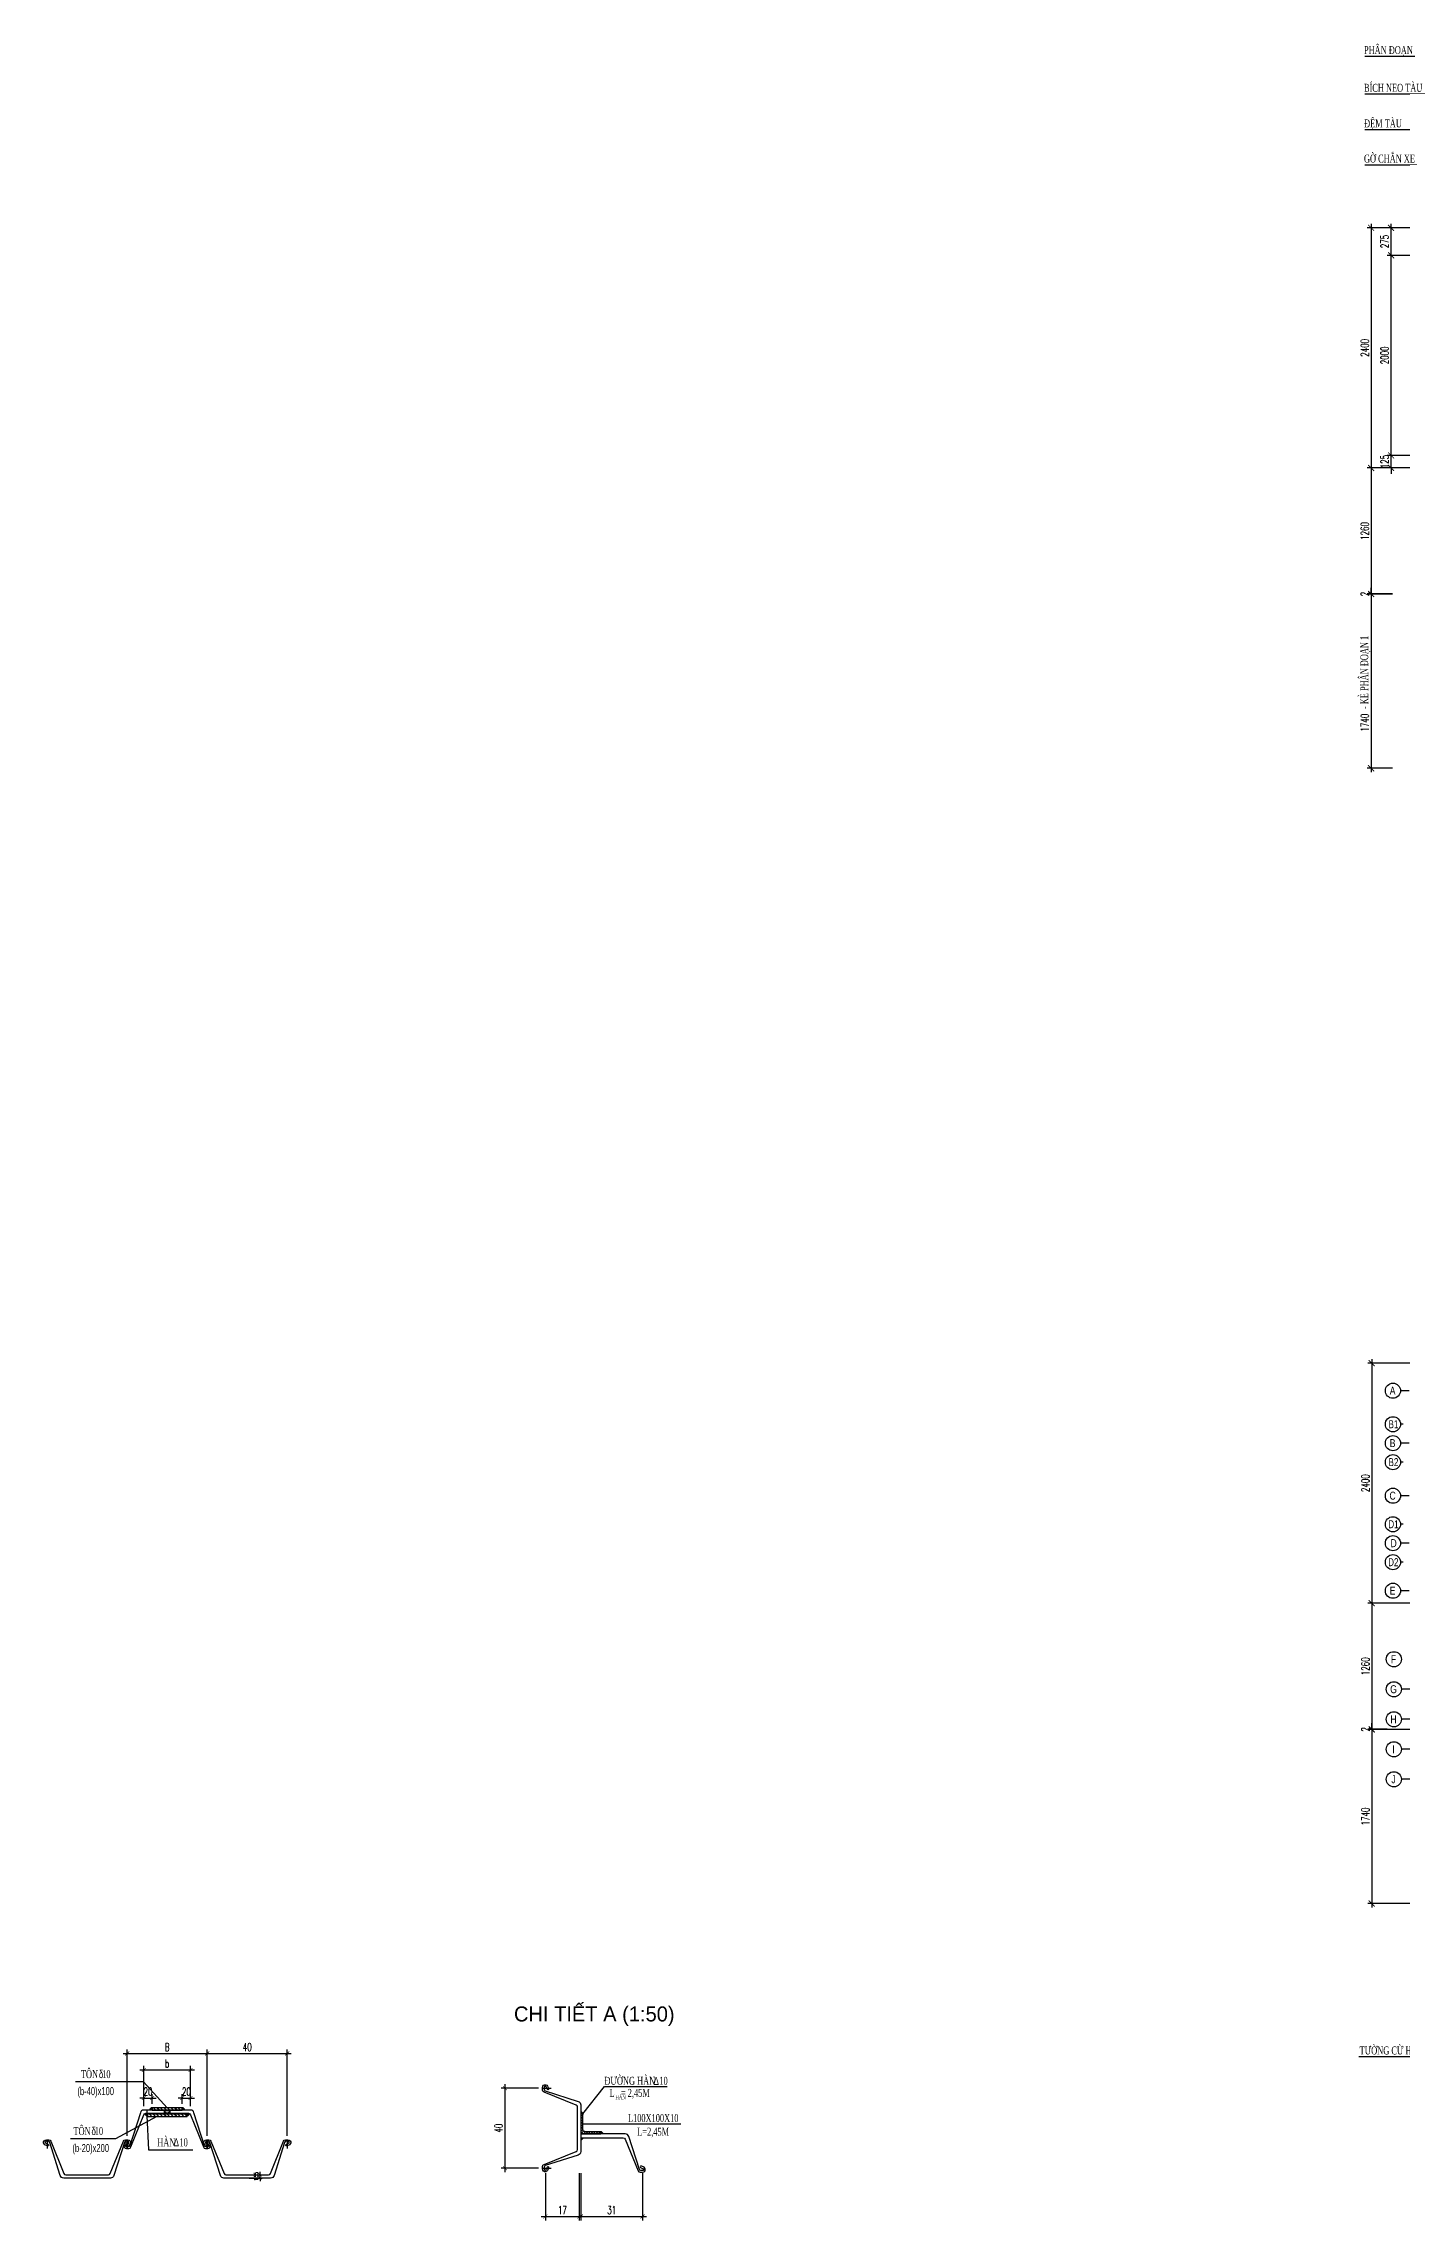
# Model space of a CAD drawing. Extents: x -64479 to 90650, y -38385 to 38270.
# Drawn here: x -64479 to -50910, y 5057 to 26820 of the extents above; entities that cross this region are included whole.
import ezdxf
from ezdxf.enums import TextEntityAlignment as Align

# ---------------------------------------------------------------- set-up
doc = ezdxf.new("R2010")
doc.units = 0
doc.header["$MEASUREMENT"] = 0
doc.linetypes.add('CENTER2', pattern=[1.125, 0.75, -0.125, 0.125, -0.125])
doc.layers.get('0').update_dxf_attribs({"linetype": 'CONTINUOUS'})
for name, color, linetype in [('CENTER', 9, 'CENTER2'), ('Cu', 230, 'CONTINUOUS'), ('DIMENSION', 4, 'CONTINUOUS'), ('Han', 7, 'CONTINUOUS'), ('HATCH', 7, 'CONTINUOUS'), ('Kich thuoc', 4, 'CONTINUOUS'), ('TEXT', 3, 'CONTINUOUS'), ('Thep dai', 6, 'CONTINUOUS')]:
    doc.layers.add(name, color=color, linetype=linetype)
doc.styles.add('CMB-1', font='VHBLACK_0.TTF', dxfattribs={"width": 0.8})
doc.styles.add('DIM', font='romans.shx', dxfattribs={"width": 0.65})
doc.styles.add('Kichthuoc', font='romans.shx', dxfattribs={"width": 0.6})
doc.styles.get("Standard").update_dxf_attribs({"font": 'vn_vni.shx', "width": 0.9})
doc.styles.add('SYMBOL', font='greeks.shx', dxfattribs={"width": 0.8})
doc.styles.add('THUONG', font='vntimeh.shx')
doc.dimstyles.new('40.Ph', dxfattribs={"dimscale": 400, "dimtxt": 0.2, "dimasz": 0.1, "dimexe": 0.1, "dimexo": 0.1, "dimgap": 0.06, "dimtad": 1, "dimdec": 0, "dimlfac": 0.05, "dimzin": 0, "dimdsep": 46, "dimtxsty": 'DIM', "dimblk": 'ARCHTICK', "dimcen": 0.15, "dimdle": 0.1, "dimclrd": 256, "dimclre": 7, "dimclrt": 6, "dimadec": 0, "dimazin": 0, "dimtfac": 1, "dimtdec": 0, "dimtix": 1, "dimtmove": 0, "dimatfit": 3, "dimfxl": 1, "dimtolj": 1, "dimtzin": 0, "dimarcsym": 0})
doc.dimstyles.new('400.Ph', dxfattribs={"dimscale": 400, "dimtxt": 0.2, "dimasz": 0.15, "dimexe": 0.1, "dimexo": 0.1, "dimgap": 0.06, "dimtad": 1, "dimdec": 0, "dimzin": 0, "dimdsep": 46, "dimtxsty": 'DIM', "dimblk": 'ARCHTICK', "dimcen": 0.15, "dimdle": 0.1, "dimclrd": 256, "dimclre": 7, "dimclrt": 6, "dimadec": 0, "dimazin": 0, "dimtfac": 1, "dimtdec": 0, "dimtix": 1, "dimtmove": 0, "dimatfit": 3, "dimldrblk": 'ARCHTICK', "dimfxl": 1, "dimtolj": 1, "dimtzin": 0, "dimarcsym": 0})
doc.dimstyles.new('Dim 20', dxfattribs={"dimscale": 200, "dimtxt": 0.2, "dimasz": 0.15, "dimexe": 0.1, "dimexo": 0.1, "dimgap": 0.1, "dimtad": 1, "dimdec": 0, "dimlfac": 0.1, "dimzin": 0, "dimdsep": 46, "dimtxsty": 'Kichthuoc', "dimblk": 'ARCHTICK', "dimcen": 0.1, "dimdle": 0.1, "dimclrd": 8, "dimclre": 8, "dimclrt": 4, "dimadec": 0, "dimazin": 0, "dimtfac": 1, "dimtdec": 0, "dimtix": 1, "dimtmove": 2, "dimatfit": 3, "dimfxl": 1, "dimtolj": 1, "dimtzin": 0, "dimarcsym": 0})
doc.dimstyles.new('Le 200', dxfattribs={"dimscale": 200, "dimtxt": 0.2, "dimasz": 0.15, "dimexe": 0.1, "dimexo": 0.2, "dimgap": 0.1, "dimtad": 1, "dimdec": 0, "dimzin": 0, "dimdsep": 46, "dimtxsty": 'Kichthuoc', "dimblk": 'ARCHTICK', "dimcen": 0, "dimdle": 0.1, "dimclrd": 2, "dimclre": 2, "dimclrt": 256, "dimadec": 0, "dimazin": 0, "dimtfac": 1, "dimtdec": 0, "dimtix": 1, "dimtmove": 2, "dimatfit": 3, "dimfxl": 1, "dimtolj": 1, "dimtzin": 0, "dimarcsym": 0})

# ---------------------------------------------------------------- blocks, each defined once
blk = doc.blocks.new('_ArchTick')
at = {"color": 0, "linetype": 'ByBlock', "const_width": 0.15}
blk.add_lwpolyline([(-0.5, -0.5), (0.5, 0.5)], dxfattribs=at)
blk = doc.blocks.new('*D14')
at = {"layer": 'DIMENSION', "color": 7, "lineweight": -2}
for p, q in [((-50609, 13628), (-51247, 13628)), ((-50609, 11228), (-51247, 11228))]:
    blk.add_line(p, q, dxfattribs=at)
at = {"layer": 'DIMENSION', "lineweight": -2}
blk.add_line((-51207, 13668), (-51207, 11188), dxfattribs=at)
at = {"layer": 'DIMENSION', "lineweight": -2, "xscale": 60, "yscale": 60, "zscale": 60}
for p, rotation in [((-51207, 13628), 90), ((-51207, 11228), 270)]:
    blk.add_blockref('_ArchTick', p, dxfattribs=dict(at, rotation=rotation))
at = {"layer": 'DIMENSION', "color": 6, "insert": (-51271, 12428), "char_height": 80, "attachment_point": 5, "rotation": 90, "style": 'DIM'}
blk.add_mtext('\\A1;2400', dxfattribs=at)
blk = doc.blocks.new('*D15')
at = {"layer": 'DIMENSION', "color": 7, "lineweight": -2}
for p, q in [((-50609, 11228), (-51247, 11228)), ((-51054, 9968), (-51247, 9968))]:
    blk.add_line(p, q, dxfattribs=at)
at = {"layer": 'DIMENSION', "lineweight": -2}
blk.add_line((-51207, 11268), (-51207, 9928), dxfattribs=at)
at = {"layer": 'DIMENSION', "lineweight": -2, "xscale": 60, "yscale": 60, "zscale": 60}
for p, rotation in [((-51207, 11228), 90), ((-51207, 9968), 270)]:
    blk.add_blockref('_ArchTick', p, dxfattribs=dict(at, rotation=rotation))
at = {"layer": 'DIMENSION', "color": 6, "insert": (-51271, 10598), "char_height": 80, "attachment_point": 5, "rotation": 90, "style": 'DIM'}
blk.add_mtext('\\A1;1260', dxfattribs=at)
blk = doc.blocks.new('*D16')
at = {"layer": 'DIMENSION', "lineweight": -2}
for p, q in [((-51207, 9968), (-51207, 10028)), ((-51207, 9968), (-51207, 9966)), ((-51207, 9966), (-51207, 9906))]:
    blk.add_line(p, q, dxfattribs=at)
at = {"layer": 'DIMENSION', "color": 7, "lineweight": -2}
for p, q in [((-51054, 9968), (-51247, 9968)), ((-50609, 9966), (-51247, 9966))]:
    blk.add_line(p, q, dxfattribs=at)
at = {"layer": 'DIMENSION', "lineweight": -2, "xscale": 60, "yscale": 60, "zscale": 60}
for p, rotation in [((-51207, 9968), 270), ((-51207, 9966), 90)]:
    blk.add_blockref('_ArchTick', p, dxfattribs=dict(at, rotation=rotation))
at = {"layer": 'DIMENSION', "color": 6, "insert": (-51271, 9967), "char_height": 80, "attachment_point": 5, "rotation": 90, "style": 'DIM'}
blk.add_mtext('\\A1;2', dxfattribs=at)
blk = doc.blocks.new('*D17')
at = {"layer": 'DIMENSION', "color": 7, "lineweight": -2}
for p, q in [((-50609, 9966), (-51247, 9966)), ((-50609, 8226), (-51247, 8226))]:
    blk.add_line(p, q, dxfattribs=at)
at = {"layer": 'DIMENSION', "lineweight": -2}
blk.add_line((-51207, 10006), (-51207, 8186), dxfattribs=at)
at = {"layer": 'DIMENSION', "lineweight": -2, "xscale": 60, "yscale": 60, "zscale": 60}
for p, rotation in [((-51207, 9966), 90), ((-51207, 8226), 270)]:
    blk.add_blockref('_ArchTick', p, dxfattribs=dict(at, rotation=rotation))
at = {"layer": 'DIMENSION', "color": 6, "insert": (-51271, 9096), "char_height": 80, "attachment_point": 5, "rotation": 90, "style": 'DIM'}
blk.add_mtext('\\A1;1740', dxfattribs=at)
blk = doc.blocks.new('*D43')
at = {"layer": 'DIMENSION', "lineweight": -2}
blk.add_line((-51213, 21356), (-51213, 19536), dxfattribs=at)
at = {"layer": 'DIMENSION', "color": 7, "lineweight": -2}
for p, q in [((-51000, 21316), (-51253, 21316)), ((-51000, 19576), (-51253, 19576))]:
    blk.add_line(p, q, dxfattribs=at)
at = {"layer": 'DIMENSION', "lineweight": -2, "xscale": 60, "yscale": 60, "zscale": 60}
for p, rotation in [((-51213, 21316), 90), ((-51213, 19576), 270)]:
    blk.add_blockref('_ArchTick', p, dxfattribs=dict(at, rotation=rotation))
at = {"layer": 'DIMENSION', "color": 6, "insert": (-51277, 20031), "char_height": 80, "attachment_point": 5, "rotation": 90, "style": 'DIM'}
blk.add_mtext('\\A1;1740', dxfattribs=at)
blk = doc.blocks.new('*D42')
at = {"layer": 'DIMENSION', "lineweight": -2}
for p, q in [((-51213, 21318), (-51213, 21378)), ((-51213, 21318), (-51213, 21316)), ((-51213, 21316), (-51213, 21256))]:
    blk.add_line(p, q, dxfattribs=at)
at = {"layer": 'DIMENSION', "color": 7, "lineweight": -2}
for p, q in [((-51000, 21318), (-51253, 21318)), ((-51000, 21316), (-51253, 21316))]:
    blk.add_line(p, q, dxfattribs=at)
at = {"layer": 'DIMENSION', "lineweight": -2, "xscale": 60, "yscale": 60, "zscale": 60}
for p, rotation in [((-51213, 21318), 270), ((-51213, 21316), 90)]:
    blk.add_blockref('_ArchTick', p, dxfattribs=dict(at, rotation=rotation))
at = {"layer": 'DIMENSION', "color": 6, "insert": (-51277, 21317), "char_height": 80, "attachment_point": 5, "rotation": 90, "style": 'DIM'}
blk.add_mtext('\\A1;2', dxfattribs=at)
blk = doc.blocks.new('*D41')
at = {"layer": 'DIMENSION', "color": 7, "lineweight": -2}
for p, q in [((-51000, 22578), (-51253, 22578)), ((-51000, 21318), (-51253, 21318))]:
    blk.add_line(p, q, dxfattribs=at)
at = {"layer": 'DIMENSION', "lineweight": -2}
blk.add_line((-51213, 22618), (-51213, 21278), dxfattribs=at)
at = {"layer": 'DIMENSION', "lineweight": -2, "xscale": 60, "yscale": 60, "zscale": 60}
for p, rotation in [((-51213, 22578), 90), ((-51213, 21318), 270)]:
    blk.add_blockref('_ArchTick', p, dxfattribs=dict(at, rotation=rotation))
at = {"layer": 'DIMENSION', "color": 6, "insert": (-51277, 21948), "char_height": 80, "attachment_point": 5, "rotation": 90, "style": 'DIM'}
blk.add_mtext('\\A1;1260', dxfattribs=at)
blk = doc.blocks.new('*D40')
at = {"layer": 'DIMENSION', "color": 7, "lineweight": -2}
for p, q in [((-50609, 24978), (-51253, 24978)), ((-50609, 22578), (-51253, 22578))]:
    blk.add_line(p, q, dxfattribs=at)
at = {"layer": 'DIMENSION', "lineweight": -2}
blk.add_line((-51213, 25018), (-51213, 22538), dxfattribs=at)
at = {"layer": 'DIMENSION', "lineweight": -2, "xscale": 60, "yscale": 60, "zscale": 60}
for p, rotation in [((-51213, 24978), 90), ((-51213, 22578), 270)]:
    blk.add_blockref('_ArchTick', p, dxfattribs=dict(at, rotation=rotation))
at = {"layer": 'DIMENSION', "color": 6, "insert": (-51277, 23778), "char_height": 80, "attachment_point": 5, "rotation": 90, "style": 'DIM'}
blk.add_mtext('\\A1;2400', dxfattribs=at)
blk = doc.blocks.new('*D222')
at = {"layer": 'DIMENSION', "color": 7, "lineweight": -2}
for p, q in [((-50419, 22703), (-51054, 22703)), ((-50609, 22578), (-51054, 22578))]:
    blk.add_line(p, q, dxfattribs=at)
at = {"layer": 'DIMENSION', "lineweight": -2}
for p, q in [((-51014, 22703), (-51014, 22763)), ((-51014, 22578), (-51014, 22703)), ((-51014, 22578), (-51014, 22518))]:
    blk.add_line(p, q, dxfattribs=at)
at = {"layer": 'DIMENSION', "lineweight": -2, "xscale": 60, "yscale": 60, "zscale": 60}
for p, rotation in [((-51014, 22703), 270), ((-51014, 22578), 90)]:
    blk.add_blockref('_ArchTick', p, dxfattribs=dict(at, rotation=rotation))
at = {"layer": 'DIMENSION', "color": 6, "insert": (-51078, 22641), "char_height": 80, "attachment_point": 5, "rotation": 90, "style": 'DIM'}
blk.add_mtext('\\A1;125', dxfattribs=at)
blk = doc.blocks.new('*D223')
at = {"layer": 'DIMENSION', "color": 7, "lineweight": -2}
for p, q in [((-50609, 24703), (-51054, 24703)), ((-50609, 22703), (-51054, 22703))]:
    blk.add_line(p, q, dxfattribs=at)
at = {"layer": 'DIMENSION', "lineweight": -2}
blk.add_line((-51014, 22663), (-51014, 24743), dxfattribs=at)
at = {"layer": 'DIMENSION', "lineweight": -2, "xscale": 60, "yscale": 60, "zscale": 60}
for p, rotation in [((-51014, 24703), 90), ((-51014, 22703), 270)]:
    blk.add_blockref('_ArchTick', p, dxfattribs=dict(at, rotation=rotation))
at = {"layer": 'DIMENSION', "color": 6, "insert": (-51078, 23703), "char_height": 80, "attachment_point": 5, "rotation": 90, "style": 'DIM'}
blk.add_mtext('\\A1;2000', dxfattribs=at)
blk = doc.blocks.new('*D224')
at = {"layer": 'DIMENSION', "color": 7, "lineweight": -2}
for p, q in [((-50609, 24978), (-51054, 24978)), ((-50609, 24703), (-51054, 24703))]:
    blk.add_line(p, q, dxfattribs=at)
at = {"layer": 'DIMENSION', "lineweight": -2}
blk.add_line((-51014, 24663), (-51014, 25018), dxfattribs=at)
at = {"layer": 'DIMENSION', "lineweight": -2, "xscale": 60, "yscale": 60, "zscale": 60}
for p, rotation in [((-51014, 24978), 90), ((-51014, 24703), 270)]:
    blk.add_blockref('_ArchTick', p, dxfattribs=dict(at, rotation=rotation))
at = {"layer": 'DIMENSION', "color": 6, "insert": (-51078, 24841), "char_height": 80, "attachment_point": 5, "rotation": 90, "style": 'DIM'}
blk.add_mtext('\\A1;275', dxfattribs=at)
blk = doc.blocks.new('Cu thep kieu IVL')
at = {"layer": 'CENTER'}
for p, q in [((-20, 19.2), (-20, 14.8)), ((20, 19.2), (20, 14.8))]:
    blk.add_line(p, q, dxfattribs=at)
at = {"layer": 'Cu', "color": 1}
blk.add_lwpolyline([(-11.6, 2.3, 0.331206), (-10.7, 1.6), (10.7, 1.6, 0.331206), (11.6, 2.3), (18.1, 18.4, -0.331206), (19.1, 19.2), (20.3, 19.2, -0.223582), (21.5, 18.6, -0.452935), (21.1, 16.7), (20, 16.2, -0.518485), (19.2, 16.4, -0.300037), (19.7, 16.9), (20.7, 17.4, 0.427626), (20.8, 18.1, 0.215462), (20.3, 18.4), (19.5, 18.4, 0.331206), (18.7, 17.8), (13.4, 1.3, -0.331206), (11.7, 0), (-11.7, 0, -0.331206), (-13.4, 1.3), (-18.7, 17.8, 0.331206), (-19.5, 18.4), (-20.3, 18.4, 0.215462), (-20.8, 18.1, 0.427626), (-20.7, 17.4), (-19.7, 16.9, -0.300037), (-19.2, 16.4, -0.518485), (-20, 16.2), (-21.1, 16.7, -0.452935), (-21.5, 18.6, -0.223582), (-20.3, 19.2), (-19.1, 19.2, -0.331206), (-18.1, 18.4)], format="xyb", close=True, dxfattribs=at)
blk = doc.blocks.new('*D445')
at = {"layer": 'DIMENSION', "color": 7, "lineweight": -2}
for p, q in [((-59533, 6380), (-59908, 6380)), ((-59533, 5580), (-59908, 5580))]:
    blk.add_line(p, q, dxfattribs=at)
at = {"layer": 'DIMENSION', "lineweight": -2}
blk.add_line((-59868, 5540), (-59868, 6420), dxfattribs=at)
at = {"layer": 'DIMENSION', "lineweight": -2, "xscale": 40, "yscale": 40, "zscale": 40}
for p, rotation in [((-59868, 6380), 90), ((-59868, 5580), 270)]:
    blk.add_blockref('_ArchTick', p, dxfattribs=dict(at, rotation=rotation))
at = {"layer": 'DIMENSION', "color": 6, "insert": (-59932, 5980), "char_height": 80, "attachment_point": 5, "rotation": 90, "style": 'DIM'}
blk.add_mtext('\\A1;40', dxfattribs=at)
blk = doc.blocks.new('*D446')
at = {"layer": 'DIMENSION', "color": 7, "lineweight": -2}
for p, q in [((-59465, 5531), (-59465, 5057)), ((-59126, 5531), (-59126, 5057))]:
    blk.add_line(p, q, dxfattribs=at)
at = {"layer": 'DIMENSION', "lineweight": -2}
blk.add_line((-59505, 5097), (-59086, 5097), dxfattribs=at)
at = {"layer": 'DIMENSION', "lineweight": -2, "xscale": 40, "yscale": 40, "zscale": 40, "rotation": 180}
blk.add_blockref('_ArchTick', (-59465, 5097), dxfattribs=at)
at = {"layer": 'DIMENSION', "lineweight": -2, "xscale": 40, "yscale": 40, "zscale": 40}
blk.add_blockref('_ArchTick', (-59126, 5097), dxfattribs=at)
at = {"layer": 'DIMENSION', "color": 6, "insert": (-59295, 5161), "char_height": 80, "attachment_point": 5, "style": 'DIM'}
blk.add_mtext('\\A1;17', dxfattribs=at)
blk = doc.blocks.new('*D444')
at = {"layer": 'DIMENSION', "color": 7, "lineweight": -2}
for p, q in [((-59110, 5531), (-59110, 5057)), ((-58494, 5531), (-58494, 5057))]:
    blk.add_line(p, q, dxfattribs=at)
at = {"layer": 'DIMENSION', "lineweight": -2}
blk.add_line((-59150, 5097), (-58454, 5097), dxfattribs=at)
at = {"layer": 'DIMENSION', "lineweight": -2, "xscale": 40, "yscale": 40, "zscale": 40, "rotation": 180}
blk.add_blockref('_ArchTick', (-59110, 5097), dxfattribs=at)
at = {"layer": 'DIMENSION', "lineweight": -2, "xscale": 40, "yscale": 40, "zscale": 40}
blk.add_blockref('_ArchTick', (-58494, 5097), dxfattribs=at)
at = {"layer": 'DIMENSION', "color": 6, "insert": (-58802, 5161), "char_height": 80, "attachment_point": 5, "style": 'DIM'}
blk.add_mtext('\\A1;31', dxfattribs=at)
blk = doc.blocks.new('*D447')
at = {"layer": 'DIMENSION', "color": 7, "lineweight": -2}
for p, q in [((-63644, 5904), (-63644, 6767)), ((-62844, 5904), (-62844, 6767))]:
    blk.add_line(p, q, dxfattribs=at)
at = {"layer": 'DIMENSION', "lineweight": -2}
blk.add_line((-63684, 6727), (-62804, 6727), dxfattribs=at)
at = {"layer": 'DIMENSION', "lineweight": -2, "xscale": 40, "yscale": 40, "zscale": 40, "rotation": 180}
blk.add_blockref('_ArchTick', (-63644, 6727), dxfattribs=at)
at = {"layer": 'DIMENSION', "lineweight": -2, "xscale": 40, "yscale": 40, "zscale": 40}
blk.add_blockref('_ArchTick', (-62844, 6727), dxfattribs=at)
at = {"layer": 'DIMENSION', "color": 6, "insert": (-63244, 6791), "char_height": 80, "attachment_point": 5, "style": 'DIM'}
blk.add_mtext('\\A1;B', dxfattribs=at)
blk = doc.blocks.new('*D448')
at = {"layer": 'DIMENSION', "color": 7, "lineweight": -2}
for p, q in [((-62844, 5904), (-62844, 6767)), ((-62044, 5904), (-62044, 6767))]:
    blk.add_line(p, q, dxfattribs=at)
at = {"layer": 'DIMENSION', "lineweight": -2}
blk.add_line((-62884, 6727), (-62004, 6727), dxfattribs=at)
at = {"layer": 'DIMENSION', "lineweight": -2, "xscale": 40, "yscale": 40, "zscale": 40, "rotation": 180}
blk.add_blockref('_ArchTick', (-62844, 6727), dxfattribs=at)
at = {"layer": 'DIMENSION', "lineweight": -2, "xscale": 40, "yscale": 40, "zscale": 40}
blk.add_blockref('_ArchTick', (-62044, 6727), dxfattribs=at)
at = {"layer": 'DIMENSION', "color": 6, "insert": (-62444, 6791), "char_height": 80, "attachment_point": 5, "style": 'DIM'}
blk.add_mtext('\\A1;40', dxfattribs=at)
blk = doc.blocks.new('*D449')
at = {"layer": 'DIMENSION', "lineweight": -2}
blk.add_line((-63517, 6562), (-62971, 6562), dxfattribs=at)
at = {"layer": 'DIMENSION', "color": 7, "lineweight": -2}
for p, q in [((-63477, 6201), (-63477, 6602)), ((-63011, 6201), (-63011, 6602))]:
    blk.add_line(p, q, dxfattribs=at)
at = {"layer": 'DIMENSION', "lineweight": -2, "xscale": 40, "yscale": 40, "zscale": 40, "rotation": 180}
blk.add_blockref('_ArchTick', (-63477, 6562), dxfattribs=at)
at = {"layer": 'DIMENSION', "lineweight": -2, "xscale": 40, "yscale": 40, "zscale": 40}
blk.add_blockref('_ArchTick', (-63011, 6562), dxfattribs=at)
at = {"layer": 'DIMENSION', "color": 6, "insert": (-63244, 6626), "char_height": 80, "attachment_point": 5, "style": 'DIM'}
blk.add_mtext('\\A1;b', dxfattribs=at)
blk = doc.blocks.new('*D450')
at = {"layer": 'Kich thuoc', "color": 8, "lineweight": -2}
for p, q in [((-62424, 5512), (-62295, 5512)), ((-62424, 5481), (-62295, 5481)), ((-62315, 5512), (-62315, 5542)), ((-62315, 5481), (-62315, 5512)), ((-62315, 5481), (-62315, 5451))]:
    blk.add_line(p, q, dxfattribs=at)
at = {"layer": 'Kich thuoc', "color": 8, "lineweight": -2, "xscale": 30, "yscale": 30, "zscale": 30}
for p, rotation in [((-62315, 5512), 270), ((-62315, 5481), 90)]:
    blk.add_blockref('_ArchTick', p, dxfattribs=dict(at, rotation=rotation))
at = {"layer": 'Kich thuoc', "color": 4, "insert": (-62355, 5497), "char_height": 40, "attachment_point": 5, "rotation": 90, "style": 'Kichthuoc'}
blk.add_mtext('\\A1;1.55', dxfattribs=at)
blk = doc.blocks.new('*D451')
at = {"layer": 'DIMENSION', "color": 7, "lineweight": -2}
for p, q in [((-63477, 6201), (-63477, 6321)), ((-63394, 6225), (-63394, 6321))]:
    blk.add_line(p, q, dxfattribs=at)
at = {"layer": 'DIMENSION', "lineweight": -2}
for p, q in [((-63477, 6281), (-63517, 6281)), ((-63477, 6281), (-63394, 6281)), ((-63394, 6281), (-63354, 6281))]:
    blk.add_line(p, q, dxfattribs=at)
at = {"layer": 'DIMENSION', "lineweight": -2, "xscale": 40, "yscale": 40, "zscale": 40}
blk.add_blockref('_ArchTick', (-63477, 6281), dxfattribs=at)
at = {"layer": 'DIMENSION', "lineweight": -2, "xscale": 40, "yscale": 40, "zscale": 40, "rotation": 180}
blk.add_blockref('_ArchTick', (-63394, 6281), dxfattribs=at)
at = {"layer": 'DIMENSION', "color": 6, "insert": (-63435, 6345), "char_height": 80, "attachment_point": 5, "style": 'DIM'}
blk.add_mtext('\\A1;20', dxfattribs=at)
blk = doc.blocks.new('*D452')
at = {"layer": 'DIMENSION', "color": 7, "lineweight": -2}
for p, q in [((-63094, 6225), (-63094, 6321)), ((-63011, 6201), (-63011, 6321))]:
    blk.add_line(p, q, dxfattribs=at)
at = {"layer": 'DIMENSION', "lineweight": -2}
for p, q in [((-63094, 6281), (-63134, 6281)), ((-63094, 6281), (-63011, 6281)), ((-63011, 6281), (-62971, 6281))]:
    blk.add_line(p, q, dxfattribs=at)
at = {"layer": 'DIMENSION', "lineweight": -2, "xscale": 40, "yscale": 40, "zscale": 40}
blk.add_blockref('_ArchTick', (-63094, 6281), dxfattribs=at)
at = {"layer": 'DIMENSION', "lineweight": -2, "xscale": 40, "yscale": 40, "zscale": 40, "rotation": 180}
blk.add_blockref('_ArchTick', (-63011, 6281), dxfattribs=at)
at = {"layer": 'DIMENSION', "color": 6, "insert": (-63052, 6345), "char_height": 80, "attachment_point": 5, "style": 'DIM'}
blk.add_mtext('\\A1;20', dxfattribs=at)

msp = doc.modelspace()

# ---------------------------------------------------------------- hatches: boundary and pattern name
at = {"layer": 'DIMENSION'}
for points in [[(-59090, 6123.6), (-59110, 6123.6), (-59110, 6143.6, -0.4142136)], [(-59090, 5883.4), (-59110, 5883.4), (-59110, 5863.4, 0.4142136)], [(-58890, 5923.6), (-58910, 5923.6), (-58910, 5943.6, -0.4142136)]]:
    msp.add_hatch(color=256, dxfattribs=at).paths.add_polyline_path(points)
at = {"layer": 'Han'}
h = msp.add_hatch(color=256, dxfattribs=at)
edge = h.paths.add_edge_path()
edge.add_arc((-63457.1, 6100.8), 20, 90, 121.97976)
edge.add_arc((-63443.9, 6120.8), 24, 187.26569, 270)
edge.add_line((-63443.9, 6096.8), (-63443.9, 6120.8))
edge.add_line((-63443.9, 6120.8), (-63457.1, 6120.8))
for points in [[(-63393.9, 6185, 0.4142136), (-63417.9, 6161), (-63393.9, 6161)], [(-63208.4, 6121.2), (-63208.4, 6160.2), (-63237, 6143.7), (-63249.8, 6143.7), (-63278.8, 6160.4), (-63278.8, 6121), (-63249.8, 6137.7), (-63237, 6137.7)], [(-63093.9, 6185, -0.4142136), (-63069.9, 6161), (-63093.9, 6161)]]:
    msp.add_hatch(color=256, dxfattribs=at).paths.add_polyline_path(points)
h = msp.add_hatch(color=256, dxfattribs=at)
edge = h.paths.add_edge_path()
edge.add_arc((-63030.7, 6100.8), 20, 58.02024, 90)
edge.add_line((-63030.7, 6120.8), (-63043.9, 6120.8))
edge.add_line((-63043.9, 6120.8), (-63043.9, 6096.8))
edge.add_arc((-63043.9, 6120.8), 24, 270, 352.73431)
at = {"layer": 'HATCH'}
h = msp.add_hatch(dxfattribs=at)
h.set_pattern_fill('ANSI31', color=256, scale=200, angle=90, style=0)
h.set_pattern_definition([(135, (-1657146.96, -202921.389), (-17.67766953, -17.67766953), [])])
h.paths.add_polyline_path([(-63443.9, 6096.8), (-63043.9, 6096.8), (-63043.9, 6120.8), (-63443.9, 6120.8)])
h = msp.add_hatch(dxfattribs=at)
h.set_pattern_fill('ANSI31', color=256, scale=200, angle=90, style=0)
h.set_pattern_definition([(135, (-88310.846, 7072.863), (-17.67767, -17.67767), [])])
h.paths.add_polyline_path([(-63393.9, 6185), (-63393.9, 6161), (-63093.9, 6161), (-63093.9, 6185)])
h = msp.add_hatch(dxfattribs=at)
h.set_pattern_fill('ANSI31', color=256, scale=1400, angle=180, style=0)
h.set_pattern_definition([(45, (-59110.016, 5923.6), (-12.3744, 12.3744), [])])
edge = h.paths.add_edge_path()
edge.add_ellipse((-59098, 6115.6), major_axis=(-5.66, -5.66), ratio=1, start_angle=135, end_angle=225)
edge.add_line((-59098, 6123.6), (-59110, 6123.6))
edge.add_line((-59110, 6123.6), (-59110, 5923.6))
edge.add_line((-59110, 5923.6), (-58910, 5923.6))
edge.add_line((-58910, 5923.6), (-58910, 5935.6))
edge.add_ellipse((-58918, 5935.6), major_axis=(-5.66, -5.66), ratio=1, start_angle=135, end_angle=225)
edge.add_line((-58918, 5943.6), (-59066, 5943.6))
edge.add_ellipse((-59066, 5967.6), major_axis=(17, -17), ratio=1, start_angle=225, end_angle=315, ccw=False)
edge.add_line((-59090, 5967.6), (-59090, 6115.6))

# ---------------------------------------------------------------- linework, layer by layer
at = {"layer": 'Cu'}
msp.add_lwpolyline([(-59110, 5883.4), (-58686.8, 5883.4, -0.3312062), (-58667.6, 5869.1), (-58538.1, 5554.8, 0.3312062), (-58518.9, 5540.5), (-58494.8, 5540.5, 0.2235824), (-58470.9, 5551.2, 0.4529347), (-58478.8, 5588.8), (-58499.7, 5599.2, 0.5184848), (-58516.1, 5594.9, 0.3000371), (-58506.8, 5584.9), (-58486.4, 5574.7, -0.4276258), (-58483.4, 5561.2, -0.2154615), (-58494.6, 5556.5), (-58510, 5556.5, -0.3312062), (-58525.3, 5567.9), (-58632.3, 5897.9, 0.3312062), (-58666.8, 5923.6), (-59110, 5923.6)], format="xyb", dxfattribs=at)
at = {"layer": 'DIMENSION'}
for p, q in [((-50832.8, 13352.7), (-50919.5, 13352.7)), ((-50891.7, 13017.2), (-50919.5, 13017.2)), ((-50832.8, 12827.7), (-50919.5, 12827.7)), ((-50891.7, 12638.2), (-50919.5, 12638.2)), ((-50832.8, 12302.7), (-50919.5, 12302.7)), ((-50891.7, 12017.2), (-50919.5, 12017.2)), ((-50832.8, 11827.7), (-50919.5, 11827.7)), ((-50891.7, 11638.2), (-50919.5, 11638.2)), ((-50832.8, 11352.7), (-50919.5, 11352.7)), ((-50823.6, 10367.7), (-50910.3, 10367.7)), ((-50823.6, 10067.7), (-50910.3, 10067.7)), ((-50823.6, 9767.7), (-50910.3, 9767.7)), ((-50823.6, 9467.7), (-50910.3, 9467.7)), ((-59090, 6123.6), (-59090, 6115.6)), ((-58918, 5943.6), (-58910, 5943.6))]:
    msp.add_line(p, q, dxfattribs=at)
msp.add_lwpolyline([(-59090, 6115.6, 0.4142136), (-59098, 6123.6), (-59110, 6123.6), (-59110, 5923.6), (-58910, 5923.6), (-58910, 5935.6, 0.4142136), (-58918, 5943.6), (-59066, 5943.6, -0.4142136), (-59090, 5967.6)], format="xyb", close=True, dxfattribs=at)
for centre in [(-50995.2, 13352.7), (-50995.2, 13017.2), (-50995.2, 12827.7), (-50995.2, 12638.2), (-50995.2, 12302.7), (-50995.2, 12017.2), (-50995.2, 11827.7), (-50995.2, 11638.2), (-50995.2, 11352.7), (-50986, 10667.7), (-50986, 10367.7), (-50986, 10067.7), (-50986, 9767.7), (-50986, 9467.7)]:
    msp.add_circle(centre, 75.7, dxfattribs=at)
for centre, start, end in [((-59110, 6123.6), 359.99862, 89.99971), ((-59110, 5883.4), 270, 0), ((-58910, 5923.6), 0, 90)]:
    msp.add_arc(centre, 20, start, end, dxfattribs=at)
at = {"layer": 'Han'}
for centre, start, end in [((-63393.9, 6161), 90, 180), ((-63093.9, 6161), 0, 90)]:
    msp.add_arc(centre, 24, start, end, dxfattribs=at)
at = {"layer": 'Kich thuoc'}
msp.add_line((-63443.9, 6120.8), (-63443.9, 6161), dxfattribs=at)
at = {"layer": 'Thep dai'}
for points in [[(-63443.9, 6096.8), (-63043.9, 6096.8), (-63043.9, 6120.8), (-63443.9, 6120.8)], [(-63393.9, 6161), (-63093.9, 6161), (-63093.9, 6185), (-63393.9, 6185)]]:
    msp.add_lwpolyline(points, close=True, dxfattribs=at)

# ---------------------------------------------------------------- block references
at = {"layer": 'DIMENSION', "yscale": 20, "zscale": 20}
for p, xscale, rotation in [((-59110, 5979.6), 20, 90), ((-63243.9, 6161), -20, 180)]:
    msp.add_blockref('Cu thep kieu IVL', p, dxfattribs=dict(at, xscale=xscale, rotation=rotation))
at = {"layer": 'DIMENSION', "xscale": 20, "yscale": 20, "zscale": 20}
for p in [(-64043.9, 5481), (-62443.9, 5481)]:
    msp.add_blockref('Cu thep kieu IVL', p, dxfattribs=at)

# ---------------------------------------------------------------- texts
at = {"layer": 'TEXT', "style": 'THUONG', "width": 0.65}
for s, height, p in [('ph©n ®o¹n', 80, (-51284.7, 26715.5)), ('bÝch neo tµu', 80, (-51284.7, 26337.7)), ('bÝch neo tµu', 80, (-51284.7, 26337.7)), ('®Öm tµu', 80, (-51283.4, 25982.2)), ('gê ch¾n xe', 80, (-51284.7, 25630.1)), ('t\xadêng cõ hiÖn h÷u', 80, (-51327.9, 6716.9)), ('®\xadêng hµn  10', 80, (-58874.4, 6413.4)), ('L   = 2,45m', 80, (-58823, 6292.7)), ('hµn', 40, (-58764.4, 6269)), ('l100x100x10', 80, (-58639.5, 6041.3)), ('l=2,45m', 80, (-58546.5, 5904.9))]:
    msp.add_text(s, height=height, dxfattribs=at).set_placement(p)
msp.add_text('- KÌ ph©n ®o¹n 1', height=80, rotation=90, dxfattribs=at).set_placement((-51242.3, 20167))
at = {"layer": 'TEXT', "style": 'CMB-1'}
for s, width, p in [('a', 0.8, (-50998.4, 13353.4)), ('b1', 0.75, (-50989.9, 13017.9)), ('b', 0.8, (-50998.4, 12828.4)), ('b2', 0.75, (-50989.9, 12638.9)), ('c', 0.8, (-50998.4, 12303.4)), ('d1', 0.75, (-50989.9, 12017.9)), ('d', 0.8, (-50988.2, 11828.4)), ('d2', 0.75, (-50991.5, 11638.9)), ('e', 0.8, (-50998.4, 11353.4)), ('f', 0.8, (-50989.2, 10668.4)), ('g', 0.8, (-50989.2, 10368.4)), ('h', 0.8, (-50989.2, 10068.4)), ('i', 0.8, (-50989.2, 9768.4)), ('j', 0.8, (-50989.2, 9468.4))]:
    msp.add_text(s, height=80, dxfattribs=dict(at, width=width)).set_placement(p, align=Align.MIDDLE)
msp.add_text('chi tiÕt a (1:50)', height=150, dxfattribs=at).set_placement((-58976, 7046.9), align=Align.CENTER)
at = {"layer": 'TEXT'}
for s, style, width, p in [('t«n  10', 'THUONG', 0.65, (-63957.8, 6480.4)), ('d', 'SYMBOL', 0.75, (-63903.8, 6480.4)), ('D', 'SYMBOL', 0.75, (-58357.4, 6412.7)), ('t«n  10', 'THUONG', 0.65, (-64032.1, 5911.3)), ('d', 'SYMBOL', 0.75, (-63978.2, 5911.3)), ('hµn  10', 'THUONG', 0.65, (-63190.3, 5798.6)), ('D', 'SYMBOL', 0.75, (-63152.8, 5798.6))]:
    msp.add_text(s, height=80, dxfattribs=dict(at, style=style, width=width)).set_placement(p, align=Align.CENTER)
at = {"layer": 'TEXT', "width": 0.65}
for s, p in [('(b-40)x100', (-63957.8, 6310.3)), ('(b-20)x200', (-64007.6, 5741.2))]:
    msp.add_text(s, height=80, dxfattribs=at).set_placement(p, align=Align.CENTER)

# ---------------------------------------------------------------- dimensions: what is measured, and where the dimension line sits
at = {"layer": 'DIMENSION'}
for base, p1, p2, dimstyle, picture, middle in [((-51213, 22578.2), (-50569.1, 24978.2), (-50569.1, 22578.2), '400.Ph', '*D40', (-51277, 23778.2)), ((-51013.5, 22703.2), (-50569.1, 22578.2), (-50379.1, 22703.2), '400.Ph', '*D222', (-51077.5, 22640.7)), ((-51207.4, 11227.7), (-50569.1, 13627.7), (-50569.1, 11227.7), '400.Ph', '*D14', (-51271.4, 12427.7)), ((-59868.1, 6379.6), (-59493.1, 5579.6), (-59493.1, 6379.6), '40.Ph', '*D445', (-59932.1, 5979.6))]:
    dim = msp.add_linear_dim(base=base, p1=p1, p2=p2, angle=90, dimstyle=dimstyle, dxfattribs=at)
    dim.commit()
    dim.dimension.update_dxf_attribs({"geometry": picture, "text_midpoint": middle})
for base, p1, p2, picture, middle in [((-51013.5, 24978.2), (-50569.1, 24703.2), (-50569.1, 24978.2), '*D224', (-51077.5, 24840.7)), ((-51013.5, 24703.2), (-50569.1, 22703.2), (-50569.1, 24703.2), '*D223', (-51077.5, 23703.2)), ((-51213, 21318.2), (-50959.9, 22578.2), (-50959.9, 21318.2), '*D41', (-51277, 21948.2)), ((-51213, 21316.2), (-50959.9, 21318.2), (-50959.9, 21316.2), '*D42', (-51277, 21317.2)), ((-51207.4, 9967.7), (-50569.1, 11227.7), (-51014.4, 9967.7), '*D15', (-51271.4, 10597.7)), ((-51207.4, 9965.7), (-51014.4, 9967.7), (-50569.1, 9965.7), '*D16', (-51271.4, 9966.7)), ((-51207.4, 8225.7), (-50569.1, 9965.7), (-50569.1, 8225.7), '*D17', (-51271.4, 9095.7))]:
    dim = msp.add_linear_dim(base=base, p1=p1, p2=p2, angle=90, dimstyle='400.Ph', override={"dimtmove": 1}, dxfattribs=at)
    dim.commit()
    dim.dimension.update_dxf_attribs({"geometry": picture, "text_midpoint": middle})
dim = msp.add_linear_dim(base=(-51213, 19576.2), p1=(-50959.9, 21316.2), p2=(-50959.9, 19576.2), angle=90, dimstyle='400.Ph', override={"dimtmove": 1}, dxfattribs=at)
dim.commit()
dim.dimension.update_dxf_attribs({"geometry": '*D43', "text_midpoint": (-51213, 20031.2), "dimtype": 160})
for base, p1, p2, text, picture, middle in [((-62843.9, 6727), (-63643.9, 5864), (-62843.9, 5864), 'B', '*D447', (-63243.9, 6791)), ((-63393.9, 6281.4), (-63477.1, 6161), (-63393.9, 6185), '20', '*D451', (-63435.5, 6345.4)), ((-63010.7, 6281.4), (-63093.9, 6185), (-63010.7, 6161), '20', '*D452', (-63052.3, 6345.4))]:
    dim = msp.add_linear_dim(base=base, p1=p1, p2=p2, text=text, dimstyle='40.Ph', dxfattribs=at)
    dim.commit()
    dim.dimension.update_dxf_attribs({"geometry": picture, "text_midpoint": middle})
for base, p1, p2, picture, middle in [((-62043.9, 6727), (-62843.9, 5864), (-62043.9, 5864), '*D448', (-62443.9, 6791)), ((-59125.6, 5097.4), (-59465.1, 5571.3), (-59125.6, 5571.3), '*D446', (-59295.4, 5161.4)), ((-58494.2, 5097.4), (-59110, 5571.3), (-58494.2, 5571.3), '*D444', (-58802.1, 5161.4))]:
    dim = msp.add_linear_dim(base=base, p1=p1, p2=p2, dimstyle='40.Ph', dxfattribs=at)
    dim.commit()
    dim.dimension.update_dxf_attribs({"geometry": picture, "text_midpoint": middle})
dim = msp.add_linear_dim(base=(-63010.7, 6561.8), p1=(-63477.1, 6161), p2=(-63010.7, 6161), text='b', dimstyle='40.Ph', dxfattribs=at)
dim.commit()
dim.dimension.update_dxf_attribs({"geometry": '*D449', "text_midpoint": (-63243.9, 6561.8), "dimtype": 160})
at = {"layer": 'Kich thuoc'}
dim = msp.add_linear_dim(base=(-62314.5, 5512.2), p1=(-62443.9, 5481), p2=(-62443.9, 5512.2), angle=90, text='1.55', dimstyle='Dim 20', dxfattribs=at)
dim.commit()
dim.dimension.update_dxf_attribs({"geometry": '*D450', "text_midpoint": (-62354.5, 5496.6)})

# ---------------------------------------------------------------- leaders
at = {"layer": 'DIMENSION'}
for points, dimstyle in [([(-50590.4, 26691.2), (-50808, 26691.2), (-51276.9, 26691.2)], '400.Ph'), ([(-50590.4, 26313.4), (-50808, 26313.4), (-51276.9, 26313.4)], '400.Ph'), ([(-50590.4, 26313.4), (-50808, 26313.4), (-51276.9, 26313.4)], '400.Ph'), ([(-50589.1, 25957.9), (-50806.6, 25957.9), (-51275.6, 25957.9)], '400.Ph'), ([(-50590.4, 25605.9), (-50808, 25605.9), (-51276.9, 25605.9)], '400.Ph'), ([(-50039.7, 6692.1), (-51337.6, 6692.1)], '40.Ph'), ([(-59090, 6123.6), (-58873.8, 6395.9), (-58249.1, 6395.9)], '40.Ph'), ([(-59087.6, 6023.7), (-58109.8, 6023.7)], '40.Ph')]:
    msp.add_leader(points, dimstyle=dimstyle, override={"dimgap": 0.06, "dimtad": 0}, dxfattribs=at)
at = {"layer": 'Kich thuoc'}
for points in [[(-63243.9, 6185), (-63479, 6444.2), (-64158.8, 6444.2)], [(-63348.6, 6096.8), (-63760.7, 5875.1), (-64208.6, 5875.1)], [(-63447.3, 6103.3), (-63430.2, 5762.4), (-62986.8, 5762.4)]]:
    msp.add_leader(points, dimstyle='Le 200', override={"dimtad": 0}, dxfattribs=at)

doc.saveas('drawing.dxf')
